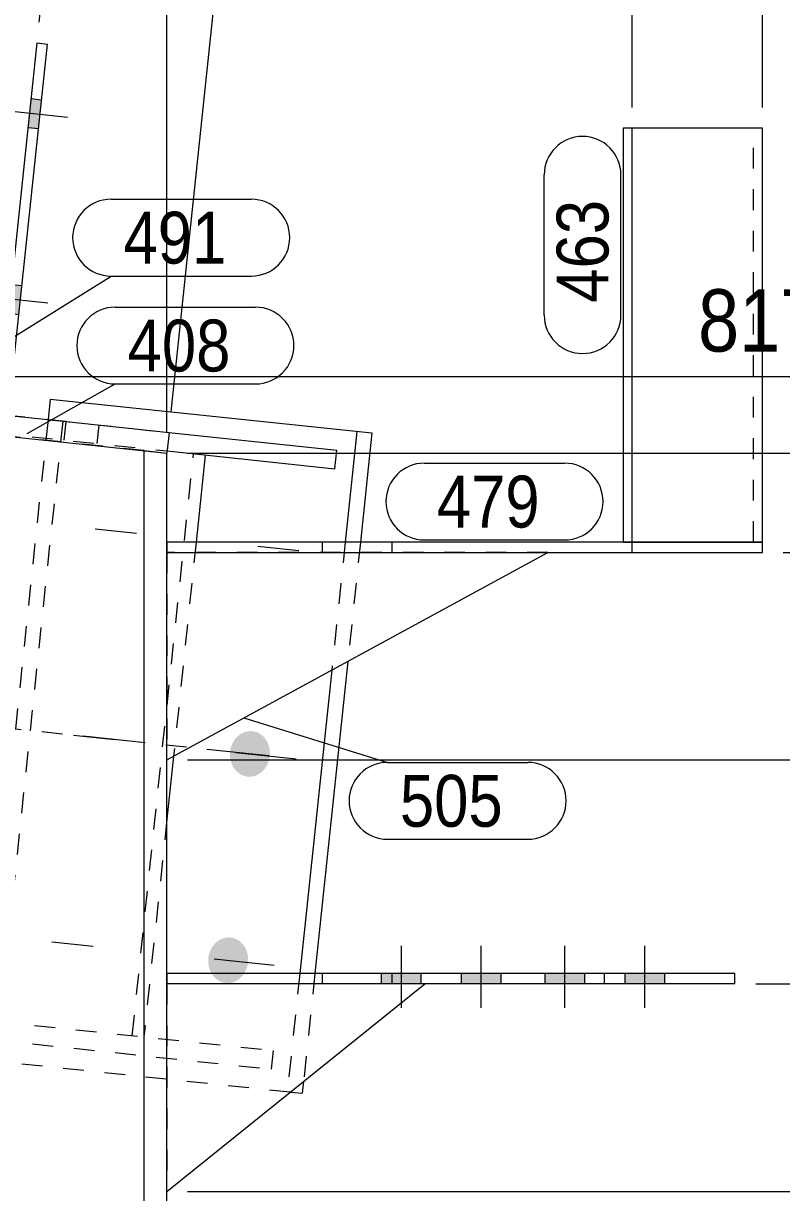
# Model space of a CAD drawing. Header units: millimetres. Extents: x 2 to 579, y 0 to 825.
# Drawn here: x 323.8 to 360.3, y 644.8 to 701.2 of the extents above; entities that cross this region are included whole.
import ezdxf

# ---------------------------------------------------------------- set-up
doc = ezdxf.new("R2010")
doc.units = ezdxf.units.MM
for name, pattern in [('XKITLINE00', [0]), ('XKITLINE01', [4, 1, -1, 1, -1]), ('XKITLINE02', [4, 2, -2]), ('XKITLINE03', [6, 3, -1, 1, -1])]:
    doc.linetypes.add(name, pattern=pattern)
for name, color, linetype, lineweight in [('Bolt', 3, 'Continuous', 0), ('Dimensions', 7, 'Continuous', 0), ('Part', 2, 'Continuous', 0), ('PartMark', 7, 'Continuous', 0)]:
    doc.layers.add(name, color=color, linetype=linetype, lineweight=lineweight)
doc.styles.add('ARIAL', font='ARIAL.TTF')

# ---------------------------------------------------------------- blocks, each defined once
blk = doc.blocks.new('*A9')
at = {"layer": 'Bolt'}
for points in [[(324.124, 697.534), (324.621, 697.481), (324.475, 696.089), (323.977, 696.142)], [(324.124, 697.534), (324.621, 697.481), (324.475, 696.089), (323.977, 696.142)], [(323.18, 688.583), (323.677, 688.531), (323.53, 687.139), (323.033, 687.191)], [(323.18, 688.583), (323.677, 688.531), (323.53, 687.139), (323.033, 687.191)]]:
    blk.add_hatch(color=3, dxfattribs=at).paths.add_polyline_path(points, flags=17)
at = {"layer": 'Bolt', "color": 3, "linetype": 'XKITLINE00', "lineweight": 0}
for p, q in [((324.124, 697.534), (324.621, 697.481)), ((324.124, 697.534), (324.621, 697.481)), ((322.897, 696.959), (325.881, 696.645)), ((322.897, 696.959), (325.881, 696.645)), ((323.977, 696.142), (324.475, 696.089)), ((323.977, 696.142), (324.475, 696.089)), ((323.18, 688.583), (323.677, 688.531)), ((323.18, 688.583), (323.677, 688.531)), ((321.953, 688.009), (324.936, 687.694)), ((321.953, 688.009), (324.936, 687.694)), ((323.033, 687.191), (323.53, 687.139)), ((323.033, 687.191), (323.53, 687.139))]:
    blk.add_line(p, q, dxfattribs=at)
blk = doc.blocks.new('*A17')
at = {"layer": 'Bolt'}
for points in [[(342.9, 655.37), (342.9, 654.87), (340.999, 654.87), (340.999, 655.37)], [(346.755, 655.37), (346.755, 654.87), (344.854, 654.87), (344.854, 655.37)], [(350.787, 655.37), (350.787, 654.87), (348.885, 654.87), (348.885, 655.37)], [(354.641, 655.37), (354.641, 654.87), (352.74, 654.87), (352.74, 655.37)]]:
    blk.add_hatch(color=3, dxfattribs=at).paths.add_polyline_path(points, flags=17)
at = {"layer": 'Bolt', "color": 3, "linetype": 'XKITLINE00', "lineweight": 0}
for p, q in [((341.95, 656.71), (341.95, 653.71)), ((345.804, 656.71), (345.804, 653.71)), ((349.836, 656.71), (349.836, 653.71)), ((353.691, 656.71), (353.691, 653.71)), ((340.999, 655.37), (340.999, 654.87)), ((342.9, 655.37), (342.9, 654.87)), ((344.854, 655.37), (344.854, 654.87)), ((346.755, 655.37), (346.755, 654.87)), ((348.885, 655.37), (348.885, 654.87)), ((350.787, 655.37), (350.787, 654.87)), ((352.74, 655.37), (352.74, 654.87)), ((354.641, 655.37), (354.641, 654.87))]:
    blk.add_line(p, q, dxfattribs=at)
blk = doc.blocks.new('*A18')
at = {"layer": 'Bolt'}
for points in [[(335.622, 665.826), (335.618, 665.799), (335.614, 665.772), (335.609, 665.746), (335.604, 665.719), (335.598, 665.693), (335.591, 665.667), (335.584, 665.641), (335.577, 665.615), (335.569, 665.59), (335.56, 665.564), (335.551, 665.539), (335.541, 665.515), (335.53, 665.49), (335.52, 665.466), (335.508, 665.442), (335.496, 665.418), (335.484, 665.395), (335.471, 665.372), (335.458, 665.349), (335.444, 665.327), (335.43, 665.305), (335.415, 665.283), (335.4, 665.262), (335.384, 665.241), (335.368, 665.221), (335.352, 665.201), (335.335, 665.182), (335.318, 665.163), (335.3, 665.144), (335.282, 665.126), (335.264, 665.109), (335.245, 665.092), (335.226, 665.075), (335.206, 665.059), (335.186, 665.044), (335.166, 665.029), (335.146, 665.015), (335.125, 665.001), (335.104, 664.988), (335.083, 664.975), (335.062, 664.963), (335.04, 664.952), (335.018, 664.941), (334.996, 664.931), (334.973, 664.921), (334.951, 664.913), (334.928, 664.904), (334.905, 664.897), (334.882, 664.89), (334.859, 664.883), (334.836, 664.877), (334.813, 664.872), (334.789, 664.868), (334.766, 664.864), (334.742, 664.861), (334.719, 664.858), (334.695, 664.857), (334.671, 664.855), (334.648, 664.855), (334.624, 664.855), (334.6, 664.856), (334.577, 664.857), (334.553, 664.86), (334.53, 664.862), (334.507, 664.866), (334.483, 664.87), (334.46, 664.875), (334.437, 664.88), (334.414, 664.886), (334.392, 664.893), (334.369, 664.9), (334.347, 664.908), (334.324, 664.917), (334.302, 664.926), (334.281, 664.936), (334.259, 664.946), (334.238, 664.957), (334.217, 664.969), (334.196, 664.981), (334.176, 664.994), (334.156, 665.008), (334.136, 665.022), (334.116, 665.036), (334.097, 665.051), (334.078, 665.067), (334.06, 665.083), (334.041, 665.1), (334.024, 665.117), (334.006, 665.135), (333.989, 665.153), (333.973, 665.172), (333.957, 665.191), (333.941, 665.211), (333.926, 665.231), (333.911, 665.251), (333.897, 665.272), (333.883, 665.294), (333.869, 665.315), (333.856, 665.337), (333.844, 665.36), (333.832, 665.383), (333.82, 665.406), (333.809, 665.43), (333.799, 665.453), (333.789, 665.478), (333.78, 665.502), (333.771, 665.527), (333.763, 665.552), (333.755, 665.577), (333.748, 665.602), (333.741, 665.628), (333.735, 665.654), (333.729, 665.68), (333.724, 665.706), (333.72, 665.732), (333.716, 665.759), (333.713, 665.786), (333.71, 665.812), (333.708, 665.839), (333.707, 665.866), (333.706, 665.893), (333.705, 665.92), (333.706, 665.947), (333.706, 665.974), (333.708, 666.001), (333.71, 666.027), (333.712, 666.054), (333.715, 666.081), (333.719, 666.108), (333.723, 666.135), (333.728, 666.161), (333.734, 666.188), (333.74, 666.214), (333.746, 666.24), (333.753, 666.266), (333.761, 666.292), (333.769, 666.317), (333.778, 666.342), (333.787, 666.368), (333.797, 666.392), (333.807, 666.417), (333.818, 666.441), (333.829, 666.465), (333.841, 666.489), (333.853, 666.512), (333.866, 666.535), (333.88, 666.558), (333.893, 666.58), (333.908, 666.602), (333.922, 666.624), (333.938, 666.645), (333.953, 666.666), (333.969, 666.686), (333.986, 666.706), (334.003, 666.725), (334.02, 666.744), (334.038, 666.763), (334.056, 666.781), (334.074, 666.798), (334.093, 666.815), (334.112, 666.832), (334.131, 666.848), (334.151, 666.863), (334.171, 666.878), (334.192, 666.892), (334.212, 666.906), (334.233, 666.919), (334.255, 666.932), (334.276, 666.944), (334.298, 666.955), (334.32, 666.966), (334.342, 666.976), (334.364, 666.986), (334.387, 666.994), (334.409, 667.003), (334.432, 667.01), (334.455, 667.017), (334.478, 667.024), (334.502, 667.03), (334.525, 667.035), (334.548, 667.039), (334.572, 667.043), (334.595, 667.046), (334.619, 667.049), (334.643, 667.05), (334.666, 667.052), (334.69, 667.052), (334.713, 667.052), (334.737, 667.051), (334.761, 667.05), (334.784, 667.047), (334.808, 667.045), (334.831, 667.041), (334.854, 667.037), (334.877, 667.032), (334.9, 667.027), (334.923, 667.021), (334.946, 667.014), (334.969, 667.007), (334.991, 666.999), (335.013, 666.99), (335.035, 666.981), (335.057, 666.971), (335.078, 666.961), (335.1, 666.949), (335.121, 666.938), (335.141, 666.926), (335.162, 666.913), (335.182, 666.899), (335.202, 666.885), (335.221, 666.871), (335.241, 666.856), (335.259, 666.84), (335.278, 666.824), (335.296, 666.807), (335.314, 666.79), (335.331, 666.772), (335.348, 666.754), (335.365, 666.735), (335.381, 666.716), (335.397, 666.696), (335.412, 666.676), (335.427, 666.656), (335.441, 666.635), (335.455, 666.613), (335.468, 666.592), (335.481, 666.569), (335.494, 666.547), (335.506, 666.524), (335.517, 666.501), (335.528, 666.477), (335.539, 666.454), (335.548, 666.429), (335.558, 666.405), (335.567, 666.38), (335.575, 666.355), (335.583, 666.33), (335.59, 666.305), (335.597, 666.279), (335.603, 666.253), (335.608, 666.227), (335.613, 666.201), (335.618, 666.174), (335.621, 666.148), (335.625, 666.121), (335.627, 666.095), (335.629, 666.068), (335.631, 666.041), (335.632, 666.014), (335.632, 665.987), (335.632, 665.96), (335.631, 665.933), (335.63, 665.906), (335.628, 665.879), (335.625, 665.853)], [(334.573, 655.881), (334.569, 655.854), (334.565, 655.828), (334.56, 655.801), (334.555, 655.775), (334.549, 655.748), (334.543, 655.722), (334.535, 655.696), (334.528, 655.671), (334.52, 655.645), (334.511, 655.62), (334.502, 655.595), (334.492, 655.57), (334.482, 655.545), (334.471, 655.521), (334.459, 655.497), (334.447, 655.473), (334.435, 655.45), (334.422, 655.427), (334.409, 655.404), (334.395, 655.382), (334.381, 655.36), (334.366, 655.338), (334.351, 655.317), (334.335, 655.296), (334.319, 655.276), (334.303, 655.256), (334.286, 655.237), (334.269, 655.218), (334.251, 655.199), (334.233, 655.181), (334.215, 655.164), (334.196, 655.147), (334.177, 655.13), (334.157, 655.114), (334.137, 655.099), (334.117, 655.084), (334.097, 655.07), (334.076, 655.056), (334.055, 655.043), (334.034, 655.03), (334.013, 655.018), (333.991, 655.007), (333.969, 654.996), (333.947, 654.986), (333.924, 654.977), (333.902, 654.968), (333.879, 654.959), (333.856, 654.952), (333.833, 654.945), (333.81, 654.938), (333.787, 654.933), (333.764, 654.927), (333.74, 654.923), (333.717, 654.919), (333.693, 654.916), (333.67, 654.914), (333.646, 654.912), (333.622, 654.911), (333.599, 654.91), (333.575, 654.91), (333.552, 654.911), (333.528, 654.913), (333.504, 654.915), (333.481, 654.918), (333.458, 654.921), (333.434, 654.925), (333.411, 654.93), (333.388, 654.935), (333.365, 654.941), (333.343, 654.948), (333.32, 654.955), (333.298, 654.963), (333.276, 654.972), (333.254, 654.981), (333.232, 654.991), (333.21, 655.002), (333.189, 655.013), (333.168, 655.024), (333.147, 655.037), (333.127, 655.049), (333.107, 655.063), (333.087, 655.077), (333.067, 655.091), (333.048, 655.107), (333.029, 655.122), (333.011, 655.138), (332.993, 655.155), (332.975, 655.172), (332.957, 655.19), (332.94, 655.208), (332.924, 655.227), (332.908, 655.246), (332.892, 655.266), (332.877, 655.286), (332.862, 655.306), (332.848, 655.327), (332.834, 655.349), (332.82, 655.371), (332.807, 655.393), (332.795, 655.415), (332.783, 655.438), (332.771, 655.461), (332.76, 655.485), (332.75, 655.509), (332.74, 655.533), (332.731, 655.557), (332.722, 655.582), (332.714, 655.607), (332.706, 655.632), (332.699, 655.658), (332.692, 655.683), (332.686, 655.709), (332.68, 655.735), (332.675, 655.761), (332.671, 655.788), (332.667, 655.814), (332.664, 655.841), (332.661, 655.867), (332.659, 655.894), (332.658, 655.921), (332.657, 655.948), (332.656, 655.975), (332.657, 656.002), (332.657, 656.029), (332.659, 656.056), (332.661, 656.083), (332.663, 656.11), (332.666, 656.136), (332.67, 656.163), (332.674, 656.19), (332.679, 656.216), (332.685, 656.243), (332.691, 656.269), (332.697, 656.295), (332.704, 656.321), (332.712, 656.347), (332.72, 656.372), (332.729, 656.398), (332.738, 656.423), (332.748, 656.448), (332.758, 656.472), (332.769, 656.496), (332.78, 656.52), (332.792, 656.544), (332.805, 656.568), (332.817, 656.591), (332.831, 656.613), (332.844, 656.636), (332.859, 656.658), (332.873, 656.679), (332.889, 656.7), (332.904, 656.721), (332.92, 656.741), (332.937, 656.761), (332.954, 656.781), (332.971, 656.8), (332.989, 656.818), (333.007, 656.836), (333.025, 656.854), (333.044, 656.87), (333.063, 656.887), (333.082, 656.903), (333.102, 656.918), (333.122, 656.933), (333.143, 656.947), (333.163, 656.961), (333.184, 656.974), (333.206, 656.987), (333.227, 656.999), (333.249, 657.01), (333.271, 657.021), (333.293, 657.031), (333.315, 657.041), (333.338, 657.05), (333.36, 657.058), (333.383, 657.066), (333.406, 657.073), (333.429, 657.079), (333.453, 657.085), (333.476, 657.09), (333.499, 657.094), (333.523, 657.098), (333.546, 657.101), (333.57, 657.104), (333.594, 657.106), (333.617, 657.107), (333.641, 657.107), (333.665, 657.107), (333.688, 657.106), (333.712, 657.105), (333.735, 657.103), (333.759, 657.1), (333.782, 657.096), (333.805, 657.092), (333.828, 657.087), (333.851, 657.082), (333.874, 657.076), (333.897, 657.069), (333.92, 657.062), (333.942, 657.054), (333.964, 657.045), (333.986, 657.036), (334.008, 657.026), (334.029, 657.016), (334.051, 657.005), (334.072, 656.993), (334.092, 656.981), (334.113, 656.968), (334.133, 656.954), (334.153, 656.94), (334.172, 656.926), (334.192, 656.911), (334.211, 656.895), (334.229, 656.879), (334.247, 656.862), (334.265, 656.845), (334.282, 656.827), (334.299, 656.809), (334.316, 656.79), (334.332, 656.771), (334.348, 656.751), (334.363, 656.731), (334.378, 656.711), (334.392, 656.69), (334.406, 656.669), (334.419, 656.647), (334.432, 656.625), (334.445, 656.602), (334.457, 656.579), (334.468, 656.556), (334.479, 656.533), (334.49, 656.509), (334.5, 656.485), (334.509, 656.46), (334.518, 656.435), (334.526, 656.41), (334.534, 656.385), (334.541, 656.36), (334.548, 656.334), (334.554, 656.308), (334.559, 656.282), (334.564, 656.256), (334.569, 656.23), (334.572, 656.203), (334.576, 656.177), (334.578, 656.15), (334.58, 656.123), (334.582, 656.096), (334.583, 656.069), (334.583, 656.042), (334.583, 656.015), (334.582, 655.989), (334.581, 655.962), (334.579, 655.935), (334.576, 655.908)]]:
    blk.add_hatch(color=3, dxfattribs=at).paths.add_polyline_path(points, flags=17)
at = {"layer": 'Bolt', "color": 3, "linetype": 'XKITLINE02', "lineweight": 0}
for p, q in [((327.216, 676.795), (330.112, 676.49)), ((335.042, 675.97), (337.938, 675.664)), ((326.167, 666.85), (329.063, 666.545)), ((325.118, 656.905), (328.014, 656.6))]:
    blk.add_line(p, q, dxfattribs=at)
at = {"layer": 'Bolt', "color": 3, "linetype": 'XKITLINE00', "lineweight": 0}
for p, q in [((333.993, 666.025), (336.889, 665.719)), ((332.944, 656.08), (335.84, 655.774))]:
    blk.add_line(p, q, dxfattribs=at)
blk = doc.blocks.new('*A20')
at = {"layer": 'Part', "color": 7, "linetype": 'XKITLINE01', "lineweight": 0}
blk.add_line((329.566, 680.569), (296.766, 684.029), dxfattribs=at)
at = {"layer": 'Part', "color": 2, "linetype": 'XKITLINE00', "lineweight": 0}
for p, q in [((329.566, 599.815), (329.566, 680.569)), ((329.566, 680.569), (330.666, 680.453)), ((330.666, 599.815), (330.666, 680.453))]:
    blk.add_line(p, q, dxfattribs=at)
blk = doc.blocks.new('*A23')
at = {"layer": 'Part', "color": 7, "linetype": 'XKITLINE01', "lineweight": 0}
for p, q in [((295.666, 684.145), (295.771, 685.139)), ((295.771, 685.139), (317.256, 682.873)), ((308.99, 682.74), (295.666, 684.145))]:
    blk.add_line(p, q, dxfattribs=at)
at = {"layer": 'Part', "color": 2, "linetype": 'XKITLINE00', "lineweight": 0}
for p, q in [((308.99, 682.74), (330.666, 680.453)), ((317.256, 682.873), (330.771, 681.448)), ((330.771, 681.448), (330.666, 680.453))]:
    blk.add_line(p, q, dxfattribs=at)
blk = doc.blocks.new('*A25')
at = {"layer": 'Part', "color": 2, "linetype": 'XKITLINE00', "lineweight": 0}
for p, q in [((322.519, 682.318), (324.407, 700.219)), ((323.016, 682.266), (324.905, 700.166)), ((324.407, 700.219), (324.905, 700.166))]:
    blk.add_line(p, q, dxfattribs=at)
at = {"layer": 'Part', "color": 7, "linetype": 'XKITLINE01', "lineweight": 0}
blk.add_line((322.519, 682.318), (323.016, 682.266), dxfattribs=at)
blk = doc.blocks.new('*A27')
at = {"layer": 'Part', "color": 2, "linetype": 'XKITLINE00', "lineweight": 0}
for p, q in [((359.369, 676.164), (330.666, 676.164)), ((330.666, 675.664), (359.369, 675.664)), ((338.171, 675.664), (338.171, 676.164)), ((353.087, 675.664), (353.087, 676.164)), ((359.369, 675.664), (359.369, 676.164))]:
    blk.add_line(p, q, dxfattribs=at)
at = {"layer": 'Part', "color": 7, "linetype": 'XKITLINE01', "lineweight": 0}
for p, q in [((330.666, 676.164), (330.666, 675.664)), ((341.521, 675.664), (341.521, 676.164))]:
    blk.add_line(p, q, dxfattribs=at)
blk = doc.blocks.new('*A28')
at = {"layer": 'Part', "color": 2, "linetype": 'XKITLINE00', "lineweight": 0}
blk.add_line((330.666, 665.664), (349.03, 675.664), dxfattribs=at)
at = {"layer": 'Part', "color": 7, "linetype": 'XKITLINE01', "lineweight": 0}
for p, q in [((330.666, 675.664), (330.666, 665.664)), ((349.031, 675.664), (330.666, 675.664)), ((349.03, 675.664), (349.031, 675.664)), ((349.031, 675.664), (349.03, 675.664))]:
    blk.add_line(p, q, dxfattribs=at)
blk = doc.blocks.new('*A29')
at = {"layer": 'Part', "color": 2, "linetype": 'XKITLINE00', "lineweight": 0}
for p, q in [((359.369, 696.113), (352.649, 696.113)), ((352.649, 696.113), (352.649, 676.164)), ((353.087, 676.164), (353.087, 696.113)), ((359.369, 676.164), (359.369, 696.113)), ((352.649, 676.164), (359.369, 676.164))]:
    blk.add_line(p, q, dxfattribs=at)
at = {"layer": 'Part', "color": 7, "linetype": 'XKITLINE01', "lineweight": 0}
blk.add_line((358.931, 676.164), (358.931, 696.113), dxfattribs=at)
blk = doc.blocks.new('*A40')
at = {"layer": 'Part', "color": 2, "linetype": 'XKITLINE00', "lineweight": 0}
blk.add_line((330.666, 644.87), (343.1, 654.87), dxfattribs=at)
at = {"layer": 'Part', "color": 7, "linetype": 'XKITLINE01', "lineweight": 0}
for p, q in [((330.666, 654.87), (330.666, 644.87)), ((343.1, 654.87), (330.666, 654.87))]:
    blk.add_line(p, q, dxfattribs=at)
blk = doc.blocks.new('*A41')
at = {"layer": 'Part', "color": 2, "linetype": 'XKITLINE00', "lineweight": 0}
for p, q in [((358.046, 655.37), (330.666, 655.37)), ((338.171, 654.87), (338.171, 655.37)), ((351.763, 654.87), (351.763, 655.37)), ((358.046, 654.87), (358.046, 655.37)), ((358.046, 654.87), (330.666, 654.87))]:
    blk.add_line(p, q, dxfattribs=at)
at = {"layer": 'Part', "color": 7, "linetype": 'XKITLINE01', "lineweight": 0}
for p, q in [((330.666, 655.37), (330.666, 654.87)), ((330.666, 654.87), (330.666, 655.37)), ((341.521, 654.87), (341.521, 655.37))]:
    blk.add_line(p, q, dxfattribs=at)
blk = doc.blocks.new('*A43')
at = {"layer": 'Part', "color": 7, "linetype": 'XKITLINE01', "lineweight": 0}
for p, q in [((310.337, 683.603), (310.243, 682.708)), ((325.808, 681.971), (310.337, 683.603)), ((310.243, 682.708), (330.677, 680.553)), ((318.404, 681.847), (318.341, 681.251)), ((323.016, 682.266), (330.771, 681.448)), ((325.714, 681.076), (325.808, 681.971)), ((310.567, 654.317), (313.463, 681.765)), ((311.307, 654.239), (314.202, 681.687)), ((319.08, 681.173), (313.463, 681.765)), ((319.143, 681.769), (319.08, 681.173)), ((327.304, 680.909), (327.398, 681.804)), ((328.994, 652.374), (331.952, 680.418)), ((332.075, 676.164), (330.986, 665.838)), ((330.666, 662.808), (329.56, 652.314)), ((302.407, 655.178), (302.312, 654.283)), ((302.407, 655.178), (335.798, 651.656)), ((302.312, 654.283), (335.704, 650.761)), ((319.373, 652.484), (319.468, 653.379)), ((322.661, 652.137), (322.756, 653.032)), ((335.704, 650.761), (335.798, 651.656))]:
    blk.add_line(p, q, dxfattribs=at)
at = {"layer": 'Part', "color": 2, "linetype": 'XKITLINE00', "lineweight": 0}
for p, q in [((330.771, 681.448), (338.851, 680.596)), ((330.677, 680.553), (338.756, 679.701)), ((332.518, 680.359), (332.075, 676.164)), ((338.756, 679.701), (338.851, 680.596)), ((330.986, 665.838), (330.666, 662.808))]:
    blk.add_line(p, q, dxfattribs=at)
at = {"layer": 'Part', "color": 7, "linetype": 'XKITLINE03', "lineweight": 0}
blk.add_line((335.582, 665.857), (307.59, 668.81), dxfattribs=at)
blk = doc.blocks.new('*A44')
at = {"layer": 'Part', "color": 7, "linetype": 'XKITLINE01', "lineweight": 0}
for p, q in [((322.411, 651.158), (325.767, 682.981)), ((324.938, 682.063), (321.687, 651.234)), ((339.262, 676.164), (338.611, 669.99)), ((339.995, 676.164), (339.388, 670.413)), ((337.069, 655.37), (336.469, 649.675)), ((337.801, 655.37), (337.252, 650.167)), ((321.687, 651.234), (336.621, 649.659))]:
    blk.add_line(p, q, dxfattribs=at)
at = {"layer": 'Part', "color": 2, "linetype": 'XKITLINE00', "lineweight": 0}
for p, q in [((325.043, 683.058), (324.938, 682.063)), ((325.043, 683.058), (340.549, 681.422)), ((339.825, 681.498), (339.262, 676.164)), ((340.549, 681.422), (339.995, 676.164)), ((339.388, 670.413), (337.801, 655.37)), ((338.611, 669.99), (337.069, 655.37)), ((337.252, 650.167), (337.192, 649.599)), ((336.621, 649.659), (337.192, 649.599))]:
    blk.add_line(p, q, dxfattribs=at)
blk = doc.blocks.new('*A113')
at = {"layer": 'Dimensions', "color": 7, "linetype": 'XKITLINE00', "lineweight": 0}
blk.add_line((331.666, 644.87), (411.566, 644.87), dxfattribs=at)
blk = doc.blocks.new('*A114')
at = {"layer": 'Dimensions', "color": 7, "linetype": 'XKITLINE00', "lineweight": 0}
for p, q in [((408.318, 655.718), (410.015, 654.021)), ((359.046, 654.87), (411.566, 654.87)), ((409.166, 644.87), (409.166, 654.87)), ((408.318, 645.718), (410.015, 644.021)), ((331.666, 644.87), (411.566, 644.87))]:
    blk.add_line(p, q, dxfattribs=at)
at = {"layer": 'Dimensions', "color": 3}
for p in [(409.166, 654.87), (409.166, 644.87)]:
    blk.add_point(p, dxfattribs=at)
at = {"layer": 'Dimensions', "color": 3, "style": 'ARIAL', "width": 0.85}
blk.add_text('7880', height=3, dxfattribs=at).set_placement((394.466, 656.07))
blk.add_text('100', height=3, rotation=90.0002, dxfattribs=at).set_placement((407.816, 646.532))
blk = doc.blocks.new('*A115')
at = {"layer": 'Dimensions', "color": 7, "linetype": 'XKITLINE00', "lineweight": 0}
for p, q in [((408.318, 666.512), (410.015, 664.815)), ((331.666, 665.664), (411.566, 665.664)), ((409.166, 654.87), (409.166, 665.664)), ((408.318, 655.718), (410.015, 654.021)), ((359.046, 654.87), (411.566, 654.87))]:
    blk.add_line(p, q, dxfattribs=at)
at = {"layer": 'Dimensions', "color": 3}
for p in [(409.166, 665.664), (409.166, 654.87)]:
    blk.add_point(p, dxfattribs=at)
at = {"layer": 'Dimensions', "color": 3, "style": 'ARIAL', "width": 0.85}
blk.add_text('7988', height=3, dxfattribs=at).set_placement((394.466, 666.864))
blk.add_text('108', height=3, rotation=90.0002, dxfattribs=at).set_placement((407.816, 656.929))
blk = doc.blocks.new('*A116')
at = {"layer": 'Dimensions', "color": 7, "linetype": 'XKITLINE00', "lineweight": 0}
for p, q in [((408.318, 676.512), (410.015, 674.815)), ((360.369, 675.664), (411.566, 675.664)), ((409.166, 665.664), (409.166, 675.664)), ((408.318, 666.512), (410.015, 664.815)), ((331.666, 665.664), (411.566, 665.664))]:
    blk.add_line(p, q, dxfattribs=at)
at = {"layer": 'Dimensions', "color": 3}
for p in [(409.166, 675.664), (409.166, 665.664)]:
    blk.add_point(p, dxfattribs=at)
at = {"layer": 'Dimensions', "color": 3, "style": 'ARIAL', "width": 0.85}
blk.add_text('8088', height=3, dxfattribs=at).set_placement((394.466, 676.864))
blk.add_text('100', height=3, rotation=90.0002, dxfattribs=at).set_placement((407.816, 667.326))
blk = doc.blocks.new('*A118')
at = {"layer": 'Dimensions', "color": 7, "linetype": 'XKITLINE00', "lineweight": 0}
blk.add_line((296.666, 684.145), (411.566, 684.145), dxfattribs=at)
blk = doc.blocks.new('*A145')
at = {"layer": 'Dimensions', "color": 7, "linetype": 'XKITLINE00', "lineweight": 0}
for p, q in [((312.679, 684.362), (317.685, 731.822)), ((324.512, 701.213), (327.63, 730.773)), ((318.319, 729.742), (316.453, 728.233)), ((317.386, 728.988), (327.331, 727.939)), ((328.264, 728.693), (326.398, 727.184))]:
    blk.add_line(p, q, dxfattribs=at)
at = {"layer": 'Dimensions', "color": 3}
for p in [(317.386, 728.988), (327.331, 727.939)]:
    blk.add_point(p, dxfattribs=at)
at = {"layer": 'Dimensions', "color": 3, "style": 'ARIAL', "width": 0.85}
for s, rotation, p in [('100', -6.0218, (319.181, 730.156)), ('83', 83.9784, (325.465, 721.684))]:
    blk.add_text(s, height=3, rotation=rotation, dxfattribs=at).set_placement(p)
blk = doc.blocks.new('*A146')
at = {"layer": 'Dimensions', "color": 7, "linetype": 'XKITLINE00', "lineweight": 0}
for p, q in [((330.876, 682.442), (336.685, 737.51)), ((329.031, 733.793), (336.213, 733.035)), ((333.779, 733.795), (336.213, 733.035)), ((333.674, 732.8), (336.213, 733.035)), ((324.512, 701.213), (327.63, 730.773)), ((330.876, 682.442), (335.882, 729.903)), ((328.264, 728.693), (326.398, 727.184)), ((327.331, 727.939), (335.583, 727.068)), ((336.516, 727.823), (334.65, 726.313))]:
    blk.add_line(p, q, dxfattribs=at)
at = {"layer": 'Dimensions', "color": 7}
blk.add_point((336.213, 733.035), dxfattribs=at)
at = {"layer": 'Dimensions', "color": 3}
for p in [(327.331, 727.939), (335.583, 727.068)]:
    blk.add_point(p, dxfattribs=at)
at = {"layer": 'Dimensions', "color": 3, "style": 'ARIAL', "width": 0.85}
for s, p in [('RD', (329.157, 734.986)), ('83', (329.386, 729.079))]:
    blk.add_text(s, height=3, rotation=-6.0218, dxfattribs=at).set_placement(p)
blk = doc.blocks.new('*A147')
at = {"layer": 'Dimensions', "color": 7, "linetype": 'XKITLINE00', "lineweight": 0}
for p, q in [((313.166, 683.299), (313.166, 714.685)), ((353.087, 697.113), (353.087, 714.685)), ((314.015, 712.684), (312.318, 710.987)), ((353.935, 712.684), (352.238, 710.987)), ((313.166, 711.835), (353.087, 711.835))]:
    blk.add_line(p, q, dxfattribs=at)
at = {"layer": 'Dimensions', "color": 3}
for p in [(313.166, 711.835), (353.087, 711.835)]:
    blk.add_point(p, dxfattribs=at)
at = {"layer": 'Dimensions', "color": 3, "style": 'ARIAL', "width": 0.85}
blk.add_text('399', height=3, dxfattribs=at).set_placement((329.789, 713.185))
blk = doc.blocks.new('*A148')
at = {"layer": 'Dimensions', "color": 7, "linetype": 'XKITLINE00', "lineweight": 0}
for p, q in [((353.087, 697.113), (353.087, 714.685)), ((359.369, 697.113), (359.369, 714.685)), ((353.935, 712.684), (352.238, 710.987)), ((360.217, 712.684), (358.52, 710.987)), ((353.087, 711.835), (359.369, 711.835))]:
    blk.add_line(p, q, dxfattribs=at)
at = {"layer": 'Dimensions', "color": 3}
for p in [(353.087, 711.835), (359.369, 711.835)]:
    blk.add_point(p, dxfattribs=at)
at = {"layer": 'Dimensions', "color": 3, "style": 'ARIAL', "width": 0.85}
blk.add_text('63', height=3, dxfattribs=at).set_placement((354.003, 713.185))
blk = doc.blocks.new('*A151')
at = {"layer": 'Dimensions', "color": 7, "linetype": 'XKITLINE00', "lineweight": 0}
for p, q in [((380.318, 684.994), (382.015, 683.296)), ((296.666, 684.145), (383.566, 684.145)), ((381.166, 680.453), (381.166, 684.145)), ((380.318, 681.302), (382.015, 679.605)), ((331.666, 680.453), (383.566, 680.453))]:
    blk.add_line(p, q, dxfattribs=at)
at = {"layer": 'Dimensions', "color": 3}
for p in [(381.166, 684.145), (381.166, 680.453)]:
    blk.add_point(p, dxfattribs=at)
at = {"layer": 'Dimensions', "color": 3, "style": 'ARIAL', "width": 0.85}
for s, p in [('8173', (356.266, 685.345)), ('8136', (366.466, 681.653))]:
    blk.add_text(s, height=3, dxfattribs=at).set_placement(p)
blk.add_text('37', height=3, rotation=90.0002, dxfattribs=at).set_placement((379.816, 680.074))
blk = doc.blocks.new('*A153')
at = {"layer": 'Dimensions', "color": 7, "linetype": 'XKITLINE00', "lineweight": 0}
for p, q in [((313.166, 683.299), (313.166, 710.685)), ((330.666, 681.453), (330.666, 710.685)), ((314.015, 708.684), (312.318, 706.987)), ((331.515, 708.684), (329.818, 706.987)), ((313.166, 707.835), (330.666, 707.835))]:
    blk.add_line(p, q, dxfattribs=at)
at = {"layer": 'Dimensions', "color": 3}
for p in [(313.166, 707.835), (330.666, 707.835)]:
    blk.add_point(p, dxfattribs=at)
at = {"layer": 'Dimensions', "color": 3, "style": 'ARIAL', "width": 0.85}
blk.add_text('175', height=3, dxfattribs=at).set_placement((318.579, 709.185))
blk = doc.blocks.new('*A159')
at = {"layer": 'PartMark', "color": 7, "linetype": 'XKITLINE00', "lineweight": 0}
for p, q in [((348.849, 687.101), (348.849, 693.863)), ((352.549, 687.101), (352.549, 693.863))]:
    blk.add_line(p, q, dxfattribs=at)
for centre, start, end in [((350.699, 693.863), 0, 180), ((350.699, 687.101), 180, 0)]:
    blk.add_arc(centre, 1.85, start, end, dxfattribs=at)
at = {"layer": 'PartMark', "color": 3, "style": 'ARIAL', "width": 0.85}
blk.add_text('463', height=2.5, rotation=90.0002, dxfattribs=at).set_placement((351.949, 687.701))
blk = doc.blocks.new('*A160')
at = {"layer": 'PartMark', "color": 7, "linetype": 'XKITLINE00', "lineweight": 0}
for p, q in [((334.368, 667.693), (341.296, 665.543)), ((341.296, 665.543), (348.059, 665.543)), ((341.296, 661.843), (348.059, 661.843))]:
    blk.add_line(p, q, dxfattribs=at)
for centre, start, end in [((341.296, 663.693), 90, 270), ((348.059, 663.693), 270, 90)]:
    blk.add_arc(centre, 1.85, start, end, dxfattribs=at)
at = {"layer": 'PartMark', "color": 3, "style": 'ARIAL', "width": 0.85}
blk.add_text('505', height=2.5, dxfattribs=at).set_placement((341.896, 662.443))
blk = doc.blocks.new('*A161')
at = {"layer": 'PartMark', "color": 7, "linetype": 'XKITLINE00', "lineweight": 0}
for p, q in [((343.074, 679.964), (349.837, 679.964)), ((343.074, 676.264), (349.837, 676.264))]:
    blk.add_line(p, q, dxfattribs=at)
for centre, start, end in [((343.074, 678.114), 90, 270), ((349.837, 678.114), 270, 90)]:
    blk.add_arc(centre, 1.85, start, end, dxfattribs=at)
at = {"layer": 'PartMark', "color": 3, "style": 'ARIAL', "width": 0.85}
blk.add_text('479', height=2.5, dxfattribs=at).set_placement((343.674, 676.864))
blk = doc.blocks.new('*A163')
at = {"layer": 'PartMark', "color": 7, "linetype": 'XKITLINE00', "lineweight": 0}
for p, q in [((327.975, 692.685), (334.738, 692.685)), ((323.026, 685.886), (327.975, 688.985)), ((327.975, 688.985), (334.738, 688.985))]:
    blk.add_line(p, q, dxfattribs=at)
for centre, start, end in [((327.975, 690.835), 90, 270), ((334.738, 690.835), 270, 90)]:
    blk.add_arc(centre, 1.85, start, end, dxfattribs=at)
at = {"layer": 'PartMark', "color": 3, "style": 'ARIAL', "width": 0.85}
blk.add_text('491', height=2.5, dxfattribs=at).set_placement((328.575, 689.585))
blk = doc.blocks.new('*A165')
at = {"layer": 'PartMark', "color": 7, "linetype": 'XKITLINE00', "lineweight": 0}
for p, q in [((328.175, 687.485), (334.938, 687.485)), ((323.932, 681.392), (328.175, 683.785)), ((328.175, 683.785), (334.938, 683.785))]:
    blk.add_line(p, q, dxfattribs=at)
for centre, start, end in [((328.175, 685.635), 90, 270), ((334.938, 685.635), 270, 90)]:
    blk.add_arc(centre, 1.85, start, end, dxfattribs=at)
at = {"layer": 'PartMark', "color": 3, "style": 'ARIAL', "width": 0.85}
blk.add_text('408', height=2.5, dxfattribs=at).set_placement((328.775, 684.385))

msp = doc.modelspace()

# ---------------------------------------------------------------- block references
at = {"lineweight": 0}
for name in ['*A146', '*A145', '*A147', '*A148', '*A153', '*A25', '*A9', '*A29', '*A159', '*A163', '*A118', '*A151', '*A165', '*A23', '*A43', '*A44', '*A116', '*A161', '*A18', '*A27', '*A28', '*A115', '*A160', '*A114', '*A17', '*A41', '*A40', '*A113']:
    msp.add_blockref(name, (0, 0), dxfattribs=at)
at = {"layer": 'Part', "lineweight": 0}
msp.add_blockref('*A20', (0, 0), dxfattribs=at)

doc.saveas('drawing.dxf')
